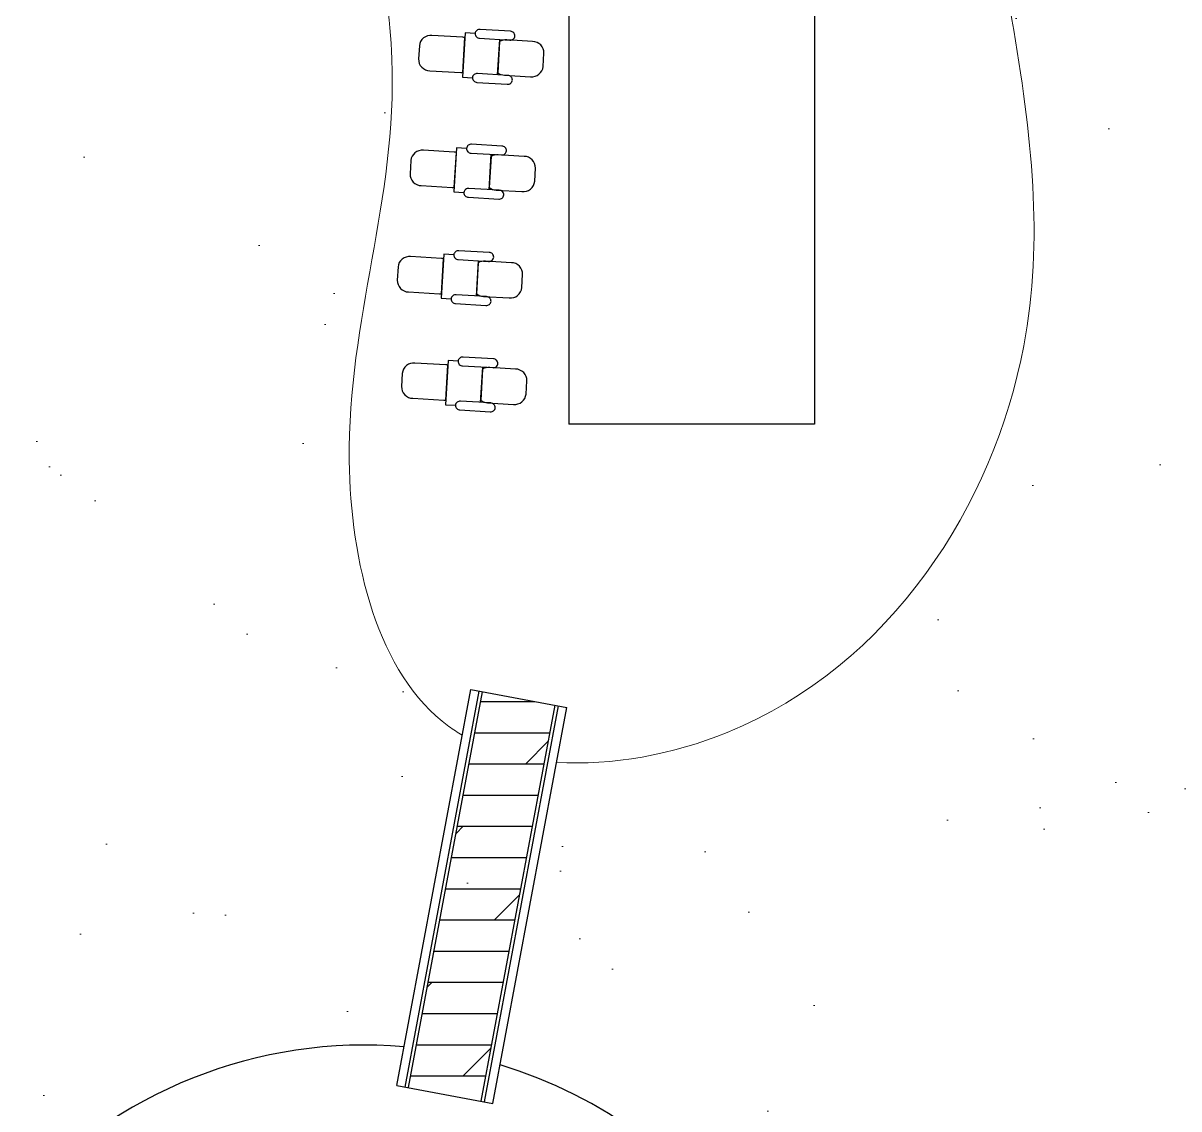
# Model space of a CAD drawing. Header units: millimetres. Extents: x 185 to 501, y 106 to 528.
# Drawn here: x 337.4 to 353.87, y 232.19 to 247.66 of the extents above; entities that cross this region are included whole.
import ezdxf

# ---------------------------------------------------------------- set-up
doc = ezdxf.new("R2010")
doc.units = ezdxf.units.MM
for name, color, linetype in [('arena playa', 253, 'Continuous'), ('MUEBLES', 33, 'Continuous'), ('SITE_FURNISHINGS', 230, 'Continuous')]:
    doc.layers.add(name, color=color, linetype=linetype)
doc.layers.add('Paredes', color=141, linetype='Continuous', lineweight=9)

msp = doc.modelspace()

# ---------------------------------------------------------------- hatches: boundary and pattern name
at = {"layer": 'MUEBLES'}
h = msp.add_hatch(dxfattribs=at)
h.set_pattern_fill('DOLMIT', color=256, scale=0.07, style=0)
h.set_pattern_definition([(0, (-1937.9465, 84.63863), (0, 0.4445), []), (45, (-1937.9465, 84.6386), (-0.8889994, 0.8889994), [0.6286182, -1.257235])])
h.paths.add_polyline_path([(344.978, 237.938), (343.946, 238.131), (342.892, 232.49), (343.924, 232.297)])
at = {"layer": 'Paredes'}
h = msp.add_hatch(dxfattribs=at)
h.set_pattern_fill('AR-SAND', color=256, scale=0.1, style=0)
h.set_pattern_definition([(37.5, (-2162.957, 17.1855), (-0.160003, 4.8941324), [0, -3.8608, 0, -4.318, 0, -4.1275]), (7.5, (-2162.957, 17.1855), (4.495233, 7.168251), [0, -2.0828, 0, -3.4798, 0, -1.3335]), (327.5, (-2166.081, 17.1855), (7.909924, 0.014372), [0, -1.27, 0, -4.572, 0, -5.969]), (317.5, (-2166.081, 17.1855), (7.635565, 2.229293), [0, -0.635, 0, -2.9972, 0, -3.429])])
edge = h.paths.add_edge_path()
edge.add_spline(control_points=[(329.163, 209.759), (329.769, 209.758), (331.679, 209.374), (333.188, 205.317), (334.541, 200.963), (333.991, 195.497), (329.105, 192.643), (330.18, 186.77), (334.028, 181.379), (341.571, 182.837), (347.715, 185.41), (350.943, 192.267), (345.013, 196.362), (341.002, 201.852), (340.823, 209.281), (344.738, 211.852), (349.254, 210.173), (352.059, 203.967), (357.894, 206.923), (359.013, 211.66), (358.772, 215.872), (357.263, 219.898), (353.753, 220.348), (352.079, 225.331), (353.828, 231.651), (358.644, 231.789), (361.226, 231.902), (363.18, 233.645), (366.499, 235.216), (366.131, 239.585), (363.726, 244.777), (361.783, 252.598), (355.323, 252.096), (350.842, 251.157), (351.678, 246.816), (352.206, 242.343), (349.289, 237.742), (345.789, 237.071), (344.999, 237.127)], knot_values=[126.800992, 126.800992, 126.800992, 126.800992, 128.552041, 132.302534, 138.232433, 143.028847, 147.14407, 153.309299, 157.961529, 165.761725, 172.843208, 178.590264, 183.713167, 191.652281, 199.550118, 202.153336, 203.993395, 213.278166, 216.611939, 220.52306, 227.040192, 229.640637, 232.242468, 236.304441, 243.607556, 247.723547, 249.600713, 251.118572, 255.427198, 259.388599, 262.330603, 273.582082, 276.727203, 281.527369, 283.853486, 288.505719, 295.449959, 297.74183, 297.74183, 297.74183, 297.74183], degree=3, periodic=0)
edge.add_line((344.999, 237.127), (343.657, 237.512))
edge.add_spline(control_points=[(343.657, 237.512), (343.591, 237.551), (342.465, 238.286), (341.526, 242.294), (343.136, 246.067), (341.978, 251.035), (337.528, 250.743), (334.813, 248.747), (331.956, 245.751), (327.658, 248.749), (327.085, 252.781), (324.994, 256.53), (321.298, 257.351), (317.727, 255.69), (314.381, 252.642), (313.89, 246.209), (319.216, 245.896), (323.552, 245.976), (327.203, 241.87), (328.145, 236.119), (324.858, 232.176), (320.085, 231.24), (317.483, 235.427), (312.581, 235.845), (308.455, 231.987), (311.862, 228.592), (312.568, 224.628), (312.107, 220.627), (308.67, 217.752), (310.827, 212.931), (312.025, 208.248), (314.954, 207.066), (315.627, 206.878)], knot_values=[2.907855, 2.907855, 2.907855, 2.907855, 3.150612, 7.195867, 12.953348, 16.263104, 19.888382, 23.642714, 27.036791, 30.428875, 36.324389, 39.357134, 42.52297, 46.572713, 50.687936, 56.155626, 60.647938, 63.940117, 69.206529, 75.27202, 79.883863, 83.277941, 88.074352, 92.521984, 96.637211, 101.065548, 104.030498, 108.826912, 112.507027, 115.471977, 123.273315, 125.37104, 125.37104, 125.37104, 125.37104], degree=3, periodic=0)
edge.add_spline(control_points=[(315.627, 206.878), (315.799, 206.792), (316.265, 206.559), (316.994, 206.463), (317.798, 206.497), (318.574, 206.523), (319.583, 206.096), (320.582, 205.804), (321.63, 205.921), (322.302, 206.143), (322.76, 206.317), (322.932, 206.382)], knot_values=[0, 0, 0, 0, 0.574846, 1.559232, 2.150533, 3.003289, 3.84311, 5.407574, 6.052016, 6.972857, 7.523573, 7.523573, 7.523573, 7.523573], degree=3, periodic=0)
edge.add_spline(control_points=[(322.932, 206.382), (322.933, 206.383), (324.004, 207.066), (325.387, 208.484), (327.149, 209.374), (327.787, 209.559)], knot_values=[299.106215, 299.106215, 299.106215, 299.106215, 299.110488, 302.953821, 304.929743, 304.929743, 304.929743, 304.929743], degree=3, periodic=0)
edge.add_line((327.787, 209.559), (329.163, 209.759))
h.paths.add_polyline_path([(328.219, 216.885), (326.843, 216.69, -1.682486), (330.764, 223.697), (331.32, 222.412, -0.402923)], flags=16)
h.paths.add_polyline_path([(336.161, 223.833), (335.751, 225.161, -0.49838), (342.828, 233.073), (344.194, 232.813, -1.570148)], flags=16)

# ---------------------------------------------------------------- linework, layer by layer
at = {"layer": 'arena playa'}
for start, end in [(85.2056, 191.1686), (203.1724, 73.203)]:
    msp.add_arc((342.273, 226.449), 6.648, start, end, dxfattribs=at)
at = {"layer": 'MUEBLES'}
for p, q in [((345.176, 249.142), (345.176, 241.942)), ((348.676, 249.142), (348.676, 241.942)), ((348.676, 241.942), (345.176, 241.942)), ((342.725, 232.521), (343.779, 238.162)), ((342.843, 232.499), (343.897, 238.14)), ((342.892, 232.49), (343.946, 238.131)), ((343.779, 238.162), (345.145, 237.907)), ((343.924, 232.297), (344.978, 237.938)), ((343.974, 232.288), (345.027, 237.929)), ((344.091, 232.266), (345.145, 237.907)), ((342.725, 232.521), (344.091, 232.266))]:
    msp.add_line(p, q, dxfattribs=at)
at = {"layer": 'Paredes'}
for points, knots in [([(315.627, 206.878), (314.954, 207.066), (312.025, 208.248), (310.827, 212.931), (308.67, 217.752), (312.107, 220.627), (312.568, 224.628), (311.862, 228.592), (308.455, 231.987), (312.581, 235.845), (317.483, 235.427), (320.085, 231.24), (324.858, 232.176), (328.145, 236.119), (327.203, 241.87), (323.552, 245.976), (319.216, 245.896), (313.89, 246.209), (314.381, 252.642), (317.727, 255.69), (321.298, 257.351), (324.994, 256.53), (327.085, 252.781), (327.658, 248.749), (331.956, 245.751), (334.813, 248.747), (337.528, 250.743), (341.978, 251.035), (343.136, 246.067), (341.526, 242.294), (342.465, 238.286), (343.591, 237.551), (343.657, 237.512)], [2.907855, 2.907855, 2.907855, 2.907855, 5.005581, 12.806919, 15.771869, 19.451984, 24.248398, 27.213348, 31.641685, 35.756912, 40.204543, 45.000955, 48.395032, 53.006876, 59.072367, 64.338779, 67.630958, 72.12327, 77.59096, 81.706183, 85.755926, 88.921762, 91.954507, 97.850021, 101.242105, 104.636182, 108.390514, 112.015792, 115.325548, 121.083029, 125.128283, 125.37104, 125.37104, 125.37104, 125.37104]), ([(344.999, 237.127), (345.789, 237.071), (349.289, 237.742), (352.206, 242.343), (351.678, 246.816), (350.842, 251.157), (355.323, 252.096), (361.783, 252.598), (363.726, 244.777), (366.131, 239.585), (366.499, 235.216), (363.18, 233.645), (361.226, 231.902), (358.644, 231.789), (353.828, 231.651), (352.079, 225.331), (353.753, 220.348), (357.263, 219.898), (358.772, 215.872), (359.013, 211.66), (357.894, 206.923), (352.059, 203.967), (349.254, 210.173), (344.738, 211.852), (340.823, 209.281), (341.002, 201.852), (345.013, 196.362), (350.943, 192.267), (347.715, 185.41), (341.571, 182.837), (334.028, 181.379), (330.18, 186.77), (329.105, 192.643), (333.991, 195.497), (334.541, 200.963), (333.188, 205.317), (331.679, 209.374), (329.769, 209.758), (329.163, 209.759)], [126.800992, 126.800992, 126.800992, 126.800992, 129.092863, 136.037103, 140.689336, 143.015452, 147.815618, 150.96074, 162.212219, 165.154223, 169.115624, 173.42425, 174.942109, 176.819275, 180.935266, 188.238381, 192.300354, 194.902185, 197.502629, 204.019762, 207.930883, 211.264655, 220.549427, 222.389486, 224.992704, 232.890541, 240.829655, 245.952558, 251.699614, 258.781097, 266.581292, 271.233523, 277.398752, 281.513975, 286.310389, 292.240287, 295.990781, 297.74183, 297.74183, 297.74183, 297.74183])]:
    msp.add_open_spline(points, degree=3, knots=knots, dxfattribs=at)
at = {"layer": 'SITE_FURNISHINGS', "color": 7, "linetype": 'Continuous'}
for points in [[(343.839, 247.51), (343.697, 247.518), (343.659, 246.889), (343.801, 246.881)], [(344.16, 246.922), (344.191, 247.425)], [(343.718, 245.873), (343.576, 245.881), (343.538, 245.252), (343.68, 245.244)], [(344.039, 245.285), (344.069, 245.789)], [(343.536, 244.357), (343.394, 244.366), (343.356, 243.737), (343.498, 243.728)], [(343.857, 243.77), (343.887, 244.273)], [(343.596, 242.842), (343.454, 242.85), (343.417, 242.221), (343.559, 242.213)], [(343.918, 242.254), (343.948, 242.757)]]:
    msp.add_lwpolyline(points, dxfattribs=at)
for points in [[(343.839, 247.51, 0.414214), (343.904, 247.443), (344.335, 247.417, 0.414214), (344.407, 247.475, 0.414214), (344.343, 247.542), (343.911, 247.568, 0.414214)], [(343.693, 247.453, 0.042225), (343.665, 247.457), (343.225, 247.483, 0.414214), (343.045, 247.336), (343.033, 247.148, 0.414214), (343.195, 246.98), (343.634, 246.954, 0.042225), (343.663, 246.954)], [(344.189, 247.396), (344.162, 246.952, 0.157188), (344.26, 246.916), (344.629, 246.894, 0.414214), (344.809, 247.041), (344.82, 247.23, 0.414214), (344.659, 247.397), (344.29, 247.419, 0.157188)], [(343.801, 246.881, 0.414214), (343.866, 246.814), (344.298, 246.788, 0.414214), (344.37, 246.847, 0.414214), (344.305, 246.914), (343.873, 246.94, 0.414214)], [(343.572, 245.816, 0.042225), (343.543, 245.82), (343.103, 245.847, 0.414214), (342.923, 245.7), (342.912, 245.511, 0.414214), (343.073, 245.343), (343.513, 245.317, 0.042225), (343.542, 245.318)], [(343.718, 245.873, 0.414214), (343.782, 245.806), (344.214, 245.78, 0.414214), (344.286, 245.839, 0.414214), (344.221, 245.906), (343.79, 245.932, 0.414214)], [(344.067, 245.759), (344.041, 245.315, 0.157188), (344.139, 245.279), (344.507, 245.257, 0.414214), (344.688, 245.404), (344.699, 245.593, 0.414214), (344.538, 245.76), (344.169, 245.783, 0.157188)], [(343.68, 245.244, 0.414214), (343.745, 245.177), (344.176, 245.151, 0.414214), (344.248, 245.21, 0.414214), (344.184, 245.277), (343.752, 245.303, 0.414214)], [(343.536, 244.357, 0.414214), (343.6, 244.29), (344.032, 244.264, 0.414214), (344.104, 244.323, 0.414214), (344.039, 244.39), (343.608, 244.416, 0.414214)], [(343.39, 244.301, 0.042225), (343.361, 244.305), (342.921, 244.331, 0.414214), (342.741, 244.184), (342.73, 243.995, 0.414214), (342.891, 243.828), (343.331, 243.801, 0.042225), (343.36, 243.802)], [(343.885, 244.243), (343.859, 243.799, 0.157188), (343.957, 243.764), (344.325, 243.742, 0.414214), (344.505, 243.889), (344.517, 244.077, 0.414214), (344.356, 244.245), (343.987, 244.267, 0.157188)], [(343.498, 243.728, 0.414214), (343.562, 243.661), (343.994, 243.635, 0.414214), (344.066, 243.694, 0.414214), (344.002, 243.761), (343.57, 243.787, 0.414214)], [(343.596, 242.842, 0.414214), (343.661, 242.775), (344.093, 242.749, 0.414214), (344.165, 242.807, 0.414214), (344.1, 242.874), (343.668, 242.9, 0.414214)], [(343.45, 242.785, 0.042225), (343.422, 242.789), (342.982, 242.815, 0.414214), (342.802, 242.668), (342.791, 242.48, 0.414214), (342.952, 242.312), (343.392, 242.286, 0.042225), (343.42, 242.286)], [(343.946, 242.728), (343.919, 242.284, 0.157188), (344.017, 242.248), (344.386, 242.226, 0.414214), (344.566, 242.373), (344.578, 242.562, 0.414214), (344.416, 242.729), (344.047, 242.751, 0.157188)], [(343.559, 242.213, 0.414214), (343.623, 242.146), (344.055, 242.12, 0.414214), (344.127, 242.179, 0.414214), (344.062, 242.246), (343.631, 242.271, 0.414214)]]:
    msp.add_lwpolyline(points, format="xyb", close=True, dxfattribs=at)

doc.saveas('drawing.dxf')
